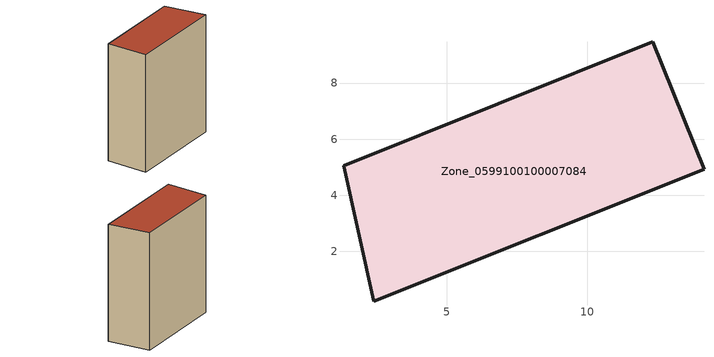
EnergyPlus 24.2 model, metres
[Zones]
Zone_0599100100007084
 floor ground (C_G): 2.4,0.23 1.31,5.04 12.35,9.46 14.17,4.92 z3.62
 wall outside (C_F): 1.31,5.04 2.4,0.23 14.17,4.92 12.35,9.46 1.31,5.04 z3.62:16.74
 roof outside (C_R): 14.17,4.92 12.35,9.46 1.31,5.04 2.4,0.23 z16.74
[BUILDING]
Pand.0599100100007084: North Axis=0; Terrain=City; Loads Convergence Tolerance Value=0.04; Temperature Convergence Tolerance Value=0.4; Solar Distribution=FullExterior; Maximum Number of Warmup Days=25; Minimum Number of Warmup Days=1
[Site:Location]
Rotterdam.The.Hague.AP_ZH_NLD Design_Conditions: Latitude=51.96; Longitude=4.45; Time Zone=1; Elevation=-4.5
[SITE:GROUNDTEMPERATURE:BUILDINGSURFACE]
18, 18, 18, 18, 18, 18, 18, 18, 18, 18, 18, 18
[MATERIAL] Thermal Absorptance=0.9; Solar Absorptance=0.7; Visible Absorptance=0.7
Name | Roughness | Thickness | Conductivity | Density | Specific Heat
G.TI.1946 | MediumSmooth | 0.15 | 1 | 540 | 1210
F.TI.1946 | Rough | 0.3 | 0.857143 | 1920 | 840
R.TI.1946 | MediumRough | 0.2 | 0.1 | 1500 | 1000
[CONSTRUCTION]
C_G: G.TI.1946
C_F: F.TI.1946
C_R: R.TI.1946
[ZONE]
Zone_0599100100007084: Type=1; Multiplier=1; Ceiling Height=Autocalculate; Volume=Autocalculate; Floor Area=autocalculate; Part of Total Floor Area=Yes
[ZONEINFILTRATION:DESIGNFLOWRATE]
Infil_Zone_0599100100007084: Zone or ZoneList or Space or SpaceList=Zone_0599100100007084; Schedule=AlwaysOn; Design Flow Rate Calculation Method=Flow/Area; Flow Rate per Floor Area=0.003; Constant Term Coefficient=1; Temperature Term Coefficient=0; Velocity Term Coefficient=0; Velocity Squared Term Coefficient=0
[HVACTEMPLATE:ZONE:IDEALLOADSAIRSYSTEM]
Zone_0599100100007084: Maximum Heating Supply Air Temperature=50; Minimum Cooling Supply Air Temperature=13; Maximum Heating Supply Air Humidity Ratio=0.0156; Minimum Cooling Supply Air Humidity Ratio=0.0077; Heating Limit=NoLimit; Cooling Limit=NoLimit; Dehumidification Control Type=ConstantSensibleHeatRatio; Cooling Sensible Heat Ratio=0.7; Dehumidification Setpoint=60; Humidification Control Type=None; Humidification Setpoint=30; Outdoor Air Method=None; Outdoor Air Flow Rate per Person=0.00944; Outdoor Air Flow Rate per Zone Floor Area=0; Outdoor Air Flow Rate per Zone=0; Demand Controlled Ventilation Type=None; Outdoor Air Economizer Type=NoEconomizer; Heat Recovery Type=None; Sensible Heat Recovery Effectiveness=0.7; Latent Heat Recovery Effectiveness=0.65
[ZONECONTROL:THERMOSTAT]
ThermostatControl_Zone_0599100100007084: Zone or ZoneList=Zone_0599100100007084; Control Type Schedule=DualSetpointControlType; Control 1=Thermostat_Zone_0599100100007084; Temperature Difference Between Cutout And Setpoint=0
[THERMOSTATSETPOINT:DUALSETPOINT]
Thermostat_Zone_0599100100007084: Heating Setpoint Temperature Schedule=HeatingSetpoint_Zone_0599100100007084; Cooling Setpoint Temperature Schedule=CoolingSetpoint_Zone_0599100100007084
[SCHEDULE:COMPACT]
HeatingSetpoint_Zone_0599100100007084: Through: 12/31, For: AllDays, Until: 24:00, 21
CoolingSetpoint_Zone_0599100100007084: Through: 12/31, For: AllDays, Until: 24:00, 24
DualSetpointControlType: Through: 12/31, For: AllDays, Until: 24:00, 4
AlwaysOn: Through: 12/31, For: AllDays, Until: 24:00, 1
